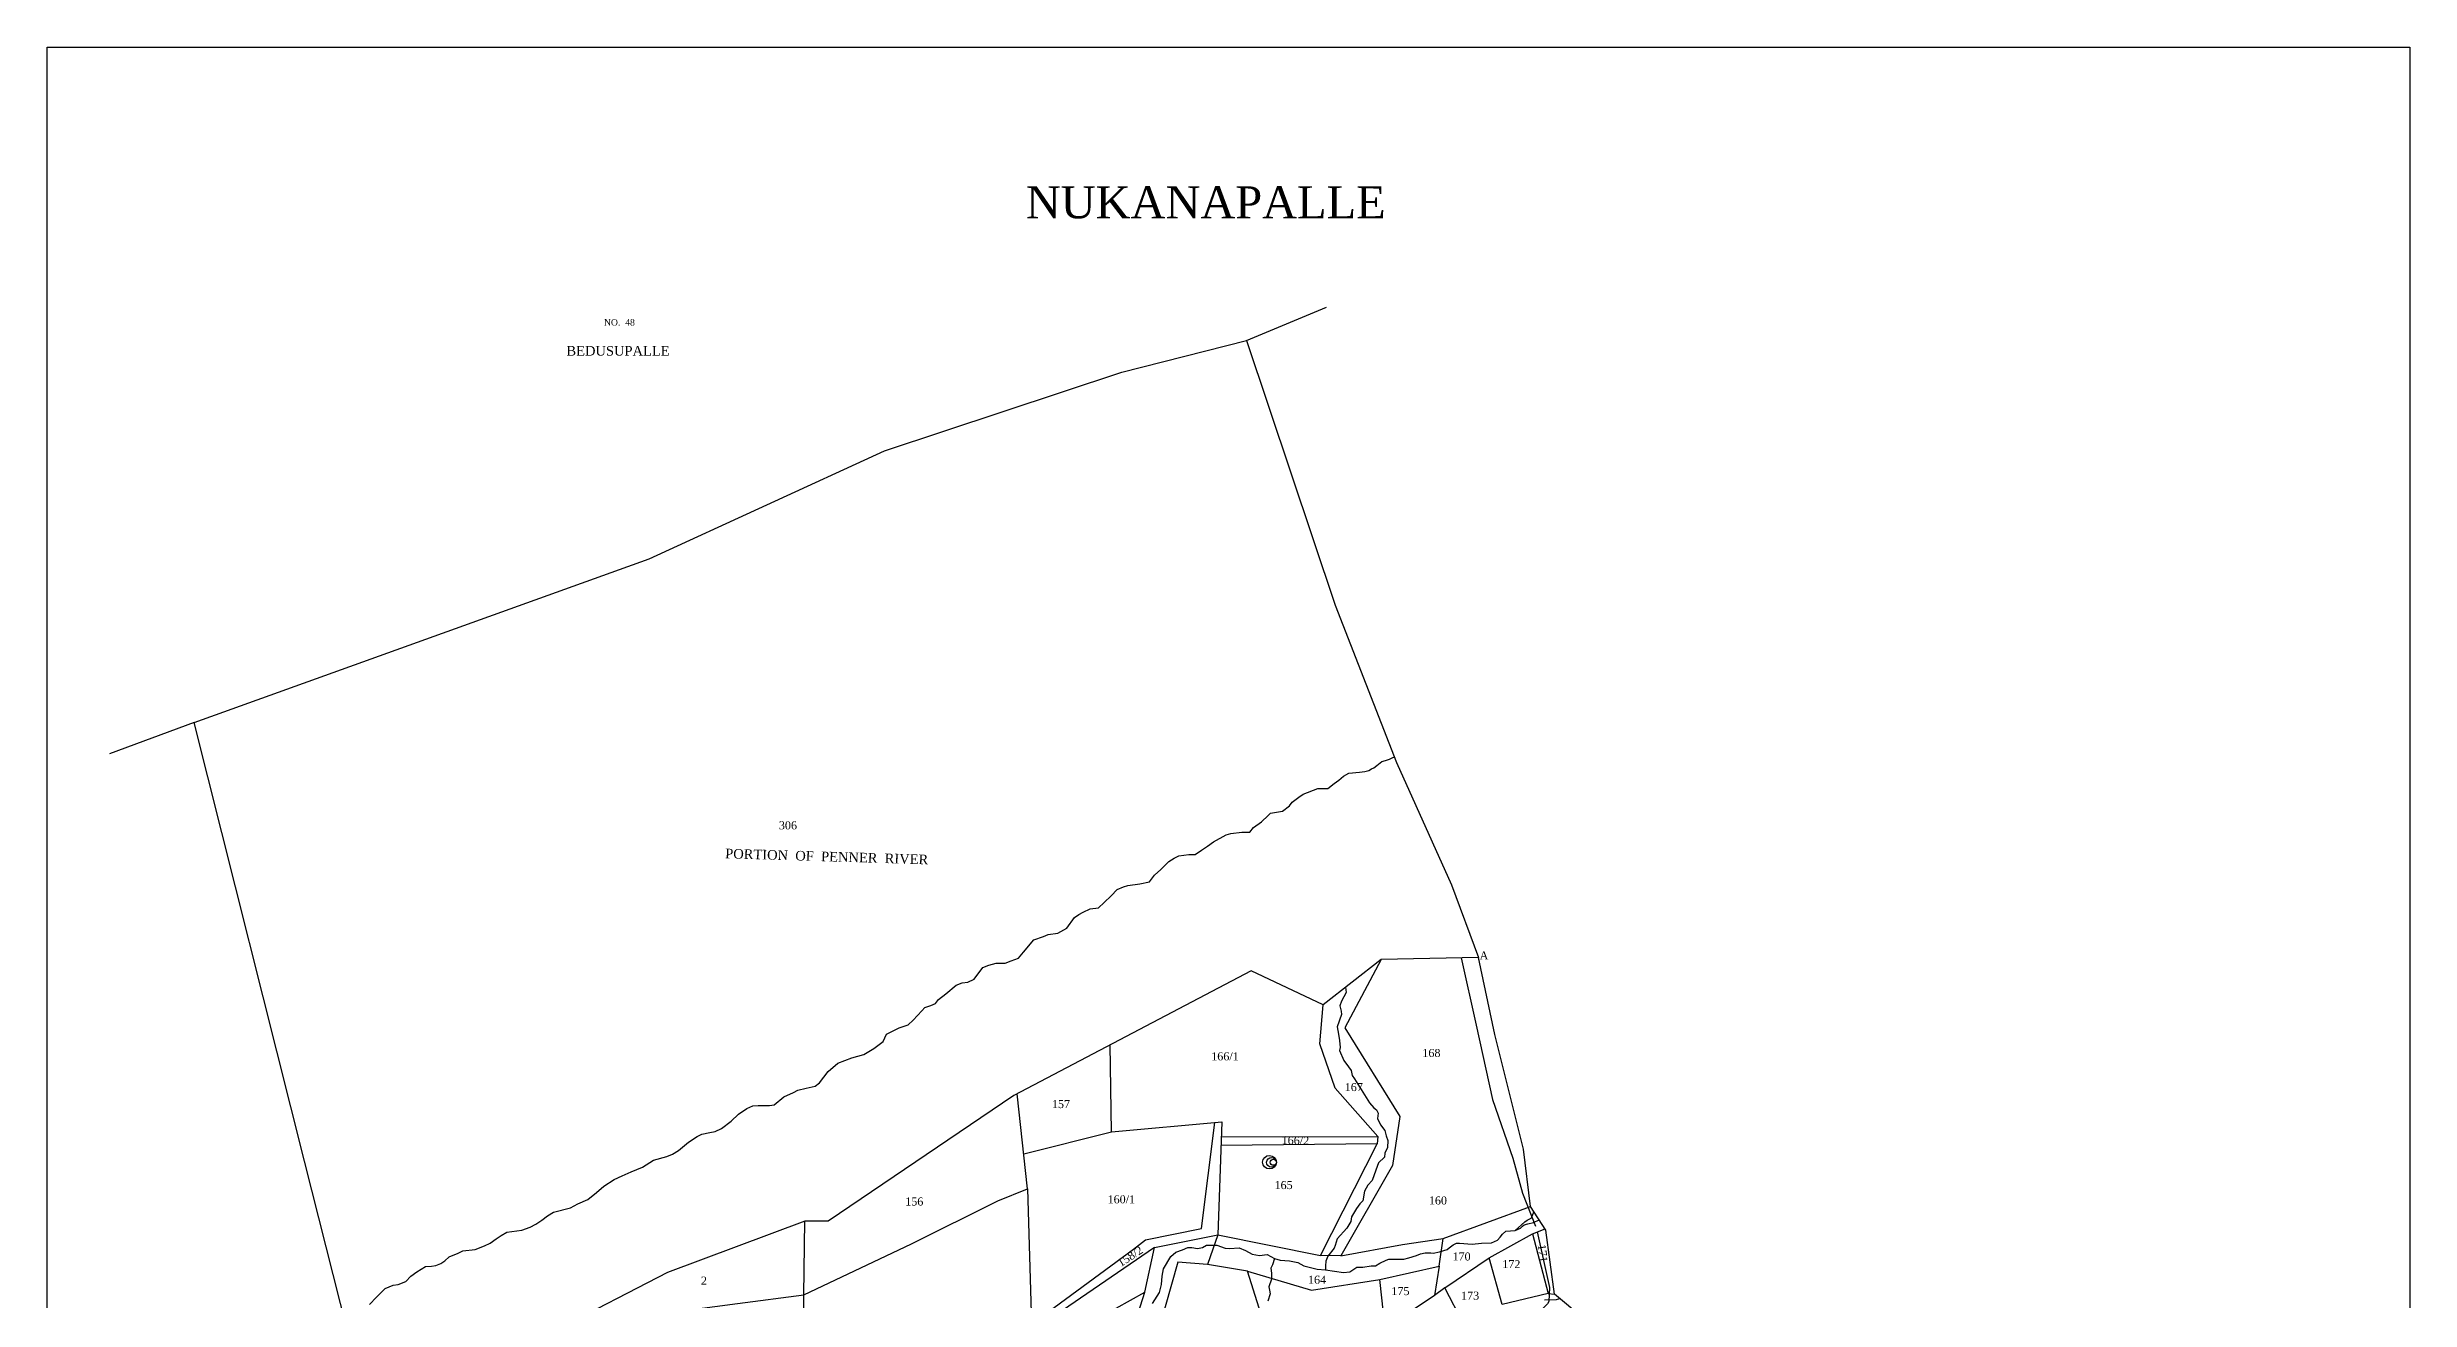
# Model space of a CAD drawing. Header units: millimetres. Extents: x 260 to 998, y -364 to 781.
# Drawn here: x 260 to 998, y 390 to 781 of the extents above; entities that cross this region are included whole.
import ezdxf

# ---------------------------------------------------------------- set-up
doc = ezdxf.new("R2010")
doc.units = ezdxf.units.MM
doc.header["$MEASUREMENT"] = 0
for name, pattern in [('ACAD_ISO02W100', [15, 12, -3]), ('ACAD_ISO07W100', [3, 0, -3]), ('BORDER', [1.75, 0.5, -0.25, 0.5, -0.25, 0, -0.25])]:
    doc.linetypes.add(name, pattern=pattern)
for name, color, linetype in [('CARTTRACK', 30, 'ACAD_ISO02W100'), ('NALA', 4, 'Continuous'), ('ROUND WELL', 5, 'Continuous'), ('SURVEY_BND', 7, 'Continuous'), ('SURVEY_NO', 7, 'Continuous'), ('TEXT', 7, 'Continuous'), ('WATER_BODY', 4, 'Continuous')]:
    doc.layers.add(name, color=color, linetype=linetype)
doc.layers.add('FOOTPATH', color=150, linetype='ACAD_ISO07W100', lineweight=30)
doc.layers.add('VILL_BOUNDARY', color=6, linetype='BORDER', lineweight=30)
doc.styles.get("Standard").update_dxf_attribs({"font": 'TIMES.TTF', "height": 2})

msp = doc.modelspace()

# ---------------------------------------------------------------- linework, layer by layer
at = {"linetype": 'ByBlock', "lineweight": 30}
msp.add_lwpolyline([(259.62, 781.17), (997.64, 781.17), (997.64, -363.61), (259.62, -363.61)], close=True, dxfattribs=at)
at = {"layer": 'CARTTRACK', "linetype": 'ByBlock'}
msp.add_lwpolyline([(725.08, 411.06), (728.86, 393.75), (728.75, 389.38), (728.29, 388.62), (723.44, 383.77), (713.89, 377.95), (699.31, 368.78), (688.62, 361.8), (685.46, 350.32), (684.81, 340.38), (700.98, 329.67), (702.99, 321.15)], dxfattribs=at)
at = {"layer": 'FOOTPATH', "linetype": 'ByBlock'}
msp.add_lwpolyline([(701.31, 496.69), (706.01, 475.62), (711.13, 452.49), (717.49, 434.08), (720.46, 423.2), (724.52, 412.87)], dxfattribs=at)
at = {"layer": 'NALA', "linetype": 'ByBlock'}
for points in [[(360.33, 388.42), (362.42, 390.68), (365.22, 393.42), (367.63, 394.41), (369.22, 394.62), (371.63, 395.54), (373.15, 397.23), (375.02, 398.61), (377.82, 400.25), (379.66, 400.36), (380.97, 400.6), (382.57, 401.24), (383.77, 402.02), (385.22, 403.25), (388.01, 404.39), (389.39, 405.16), (393.26, 405.56), (396.16, 406.77), (398, 407.54), (399.84, 408.92), (401.37, 409.98), (403.14, 410.97), (407.85, 411.66), (410.5, 412.57), (412.27, 413.46), (414.14, 414.77), (415.91, 416.11), (417.75, 417.27), (423.12, 418.6), (425.35, 419.84), (428.53, 421.22), (431.22, 423.37), (433.52, 425.32), (436.74, 427.45), (439.19, 428.65), (441.98, 429.81), (445.52, 431.26), (448.99, 433.5), (453.17, 434.63), (454.94, 435.41), (456.78, 436.54), (459.94, 439.13), (462.66, 440.9), (464.15, 441.61), (466.55, 442.14), (468.25, 442.45), (470.23, 443.34), (473.28, 445.69), (475.55, 447.91), (478.13, 449.64), (480, 450.46), (481.74, 450.6), (485.24, 450.6), (486.66, 450.81), (489.68, 453.26), (492.75, 454.68), (494.1, 455.35), (496.68, 455.98), (499.48, 456.62), (500.86, 457.61), (502.24, 459.45), (503.58, 461.21), (506.55, 463.78), (510.96, 465.49), (514.73, 466.55), (517.79, 468.33), (520.7, 470.53), (521.77, 472.81), (525.7, 474.82), (528.61, 475.75), (530.11, 477.24), (532.81, 480.15), (533.81, 481.22), (535.59, 481.86), (537.08, 482.43), (538.08, 483.64), (540.28, 485.41), (540.28, 485.41), (543.59, 488.18), (545.38, 488.85), (547.22, 489.13), (549.18, 490.07), (551.86, 493.65), (553.71, 494.37), (556, 495.04), (558.91, 495.04), (560.75, 495.77), (563.04, 496.55), (564.55, 498.5), (567.86, 502.32), (570.84, 503.37), (572.33, 503.94), (575.28, 504.38), (578.13, 506), (580.5, 509.25), (581.86, 510.26), (583.22, 511), (585.38, 511.97), (587.97, 512.33), (589.77, 514.04), (591.97, 516.02), (593.9, 518.03), (595.79, 518.91), (597.19, 519.31), (600.98, 519.8), (603.97, 520.46), (605.5, 522.56), (607.48, 524.32), (609.94, 526.82), (611.7, 527.84), (613.15, 528.55), (616.27, 529.03), (618.24, 529.03), (620.18, 530.34), (622.06, 531.57), (623.95, 532.89), (627.92, 535.14), (629.32, 535.54), (632.75, 535.93), (635.29, 535.93), (636.48, 537.42), (638.89, 539.18), (641, 541.15), (641.79, 541.85), (645.5, 542.49), (647.69, 544.15), (648.49, 545.35), (650.64, 546.91), (651.97, 547.83), (656.56, 549.6), (659.67, 549.6), (661.61, 551.13), (663.12, 552.18), (664.53, 553.41), (666.19, 554.36), (669.51, 554.74), (671.22, 554.87), (672.45, 555.27), (673.26, 555.7), (674.05, 556.04), (674.92, 556.76), (676.5, 558.04), (677.67, 558.32), (678.91, 558.76), (679.74, 559.19), (680.44, 559.46)], [(665.21, 487.52), (665.41, 485.86), (663.89, 483.18), (663.41, 481.66), (663.78, 480.03), (663.92, 479.05), (662.58, 475.16), (662.98, 472.81), (663.34, 470.92), (663.49, 468.71), (663.34, 467.71), (664.61, 464.67), (666.16, 462.6), (666.97, 461.54), (667.3, 459.96), (667.94, 458.92), (672.72, 451.39), (674.03, 449.89), (674.83, 449.22), (675.37, 448.13), (675.14, 446.47), (676.14, 444.52), (677.48, 442.73), (677.93, 441.07), (678.38, 439.63), (678.35, 437.41), (677.45, 435.72), (677.36, 434.48), (675.5, 432.66), (674.67, 430.39), (673.54, 427.16), (672.13, 425.73), (671.08, 423.76), (670.59, 420.79), (669.67, 419.83), (668.62, 418.42), (667.09, 415.84), (666.82, 414.32), (665.57, 412.22), (662.59, 408.89), (661.94, 406.81), (661.67, 406.01), (659.68, 403.47), (659, 401.91), (658.96, 400.48), (658.91, 399.2)], [(604.89, 388.69), (607.08, 392.18), (607.71, 394.7), (607.92, 397.24), (608.37, 399.58), (610.57, 403.4), (612.18, 404.72), (614.28, 405.44), (615.9, 406.25), (617.19, 406.25), (618.93, 405.86), (620.52, 406.22), (621.78, 406.93), (625.02, 406.93), (627.55, 405.98), (628.96, 405.92), (631.99, 406.07), (633.94, 405.29), (636.04, 404.12), (638.34, 403.73), (640.71, 404.06), (642.99, 402.81), (644.73, 402.27), (647.71, 402.08), (650.32, 401.54), (652.21, 400.52), (656.35, 399.48), (658.91, 399.2), (664.55, 398.42), (666.55, 398.61), (668.77, 400.04), (670.55, 400.04), (673.15, 400.45), (674.54, 400.45), (675.86, 401.32), (677.89, 402.26), (678.76, 402.6), (681.85, 402.6), (683.36, 402.56), (685.01, 402.97), (687.31, 403.69), (688.63, 404.25), (690.06, 404.59), (691.8, 404.59), (692.59, 404.48), (694.5, 404.85), (696.95, 405.59), (697.61, 406.15), (698.8, 407.07), (699.83, 407.57), (700.75, 407.54), (704.72, 407.23), (707.66, 407.6), (710.77, 407.65), (712.67, 408.52), (713.52, 409.47), (714.26, 410.34), (715.23, 411.27), (718.18, 411.57), (721.15, 414.18), (721.95, 414.78), (723.18, 415.41), (723.61, 416.21), (724.01, 417.4)], [(718.18, 411.57), (719.82, 412.2), (720.47, 412.9), (721.01, 413.29), (722.17, 413.59), (723.86, 414.07), (725.65, 414.88)], [(642.99, 402.81), (642.42, 400.81), (641.88, 399.78), (642.06, 398.21), (642.08, 396.33), (641.21, 393.96), (641.44, 392.9), (641.67, 391.77), (640.95, 389.46)], [(727.31, 389.84), (731.07, 389.96), (732.15, 390.26)]]:
    msp.add_lwpolyline(points, dxfattribs=at)
at = {"layer": 'ROUND WELL', "linetype": 'ByBlock'}
for centre, major_axis, ratio in [((641.44, 432.85), (-2.14, 0.04), 0.980235), ((642.06, 432.84), (-1.53, 0.03), 1), ((642.64, 432.84), (-0.002, -0.946), 0.999951)]:
    msp.add_ellipse(centre, major_axis=major_axis, ratio=ratio, dxfattribs=at)
at = {"layer": 'SURVEY_BND', "linetype": 'ByBlock'}
for points in [[(676.31, 496.19), (664.98, 474.85), (682.15, 447.12), (679.86, 431.84), (663.69, 403.62), (657.32, 403.7)], [(675.32, 440.88), (661.93, 455.98), (657.12, 469.88), (658.16, 482.01)], [(564.65, 435.5), (592.04, 442.35), (591.7, 469.51)], [(495.96, 391.39), (529.61, 407.39), (556.56, 420.76), (565.87, 424.52), (562.57, 454.21)], [(565.87, 424.52), (567.05, 382.28), (598.98, 405.69), (602.73, 408.63), (620.19, 412.11), (624.32, 445.3)], [(592.04, 442.35), (626.52, 445.51), (625.32, 410.21), (657.32, 403.7), (675.08, 438.58), (626.27, 438.07)], [(626.36, 440.74), (675.32, 440.88), (675.08, 438.58)], [(438.25, 383.86), (475.23, 388.68), (495.96, 391.39), (496.26, 414.43)], [(663.69, 403.62), (682.99, 407.11), (695.65, 409.03), (722.97, 419)], [(605.54, 406.26), (567.22, 379.98), (547.28, 356.95), (538.35, 347.2), (527.27, 343.47), (514.73, 336.89), (495.63, 326.51), (497.3, 322.06), (515.72, 325.73), (514.46, 336.74)], [(567.05, 382.28), (567.75, 372.78), (565.94, 338.53), (577.74, 343.65), (591.12, 345.07), (595.62, 353.84), (594.22, 366.28), (602.54, 392.28), (605.54, 406.26), (625.32, 410.21), (622.09, 400.93), (612.82, 401.67), (602.92, 366.74), (621.99, 359.66), (629.02, 368.22), (633.11, 364.27), (640.51, 372.51), (641.26, 377.65), (634.52, 398.78), (622.09, 400.93)], [(634.52, 398.78), (654.55, 392.93), (675.87, 396.22), (694.41, 400.42), (695.65, 409.03)], [(696.24, 393.64), (710.06, 403.02), (723.59, 410.47), (727.52, 412.02)], [(723.59, 410.47), (728.48, 391.89), (730.46, 391.68)], [(694.41, 400.42), (692.98, 391.23), (677.62, 380.89), (675.87, 396.22)], [(728.48, 391.89), (714.09, 388.38), (710.06, 403.02)], [(527.27, 343.47), (530.81, 321.44), (549.44, 319.67), (554.16, 329.55), (549.08, 331.38), (547.28, 356.95), (545.35, 359.55), (537.67, 350.59), (523.24, 344.84), (505.41, 334.46), (498.67, 330.76), (496.24, 364.28), (495.96, 391.39)], [(567.75, 372.78), (589.01, 384.74), (602.54, 392.28)], [(682.18, 368.06), (695.71, 378.4), (701.89, 382.53), (696.24, 393.64), (692.98, 391.23)]]:
    msp.add_lwpolyline(points, dxfattribs=at)
at = {"layer": 'VILL_BOUNDARY', "linetype": 'ByBlock'}
msp.add_lwpolyline([(748.84, 376.32), (730.46, 391.68), (727.74, 411.67), (722.97, 419), (720.8, 436.91), (711.8, 472.71), (706.75, 496.8), (676.31, 496.19), (658.16, 482.01), (635.66, 492.62), (561.59, 453.69), (503.59, 414.43), (496.26, 414.43), (453.37, 398.39), (418.7, 380.53)], dxfattribs=at)
at = {"layer": 'WATER_BODY', "linetype": 'ByBlock'}
for points in [[(360.13, 353.31), (339.93, 433.14), (305.49, 570.27), (447.68, 621.31), (521.2, 655.14), (595.35, 679.7), (634.23, 689.54), (659.23, 700.02)], [(634.23, 689.54), (661.94, 606.84), (681.12, 557.73), (698.33, 519.55), (706.75, 496.8)], [(305.49, 570.27), (279.1, 560.42)]]:
    msp.add_lwpolyline(points, dxfattribs=at)

# ---------------------------------------------------------------- texts
at = {"layer": 'SURVEY_NO', "linetype": 'ByBlock'}
for s, height, p in [('NO.  48', 2, (433.53, 694.23)), ('306', 2.5, (488.17, 536.84)), ('A', 2.5, (707.07, 496.2)), ('166/1', 2.5, (623.23, 464.68)), ('168', 2.5, (689.18, 465.73)), ('167', 2.5, (664.95, 455.07)), ('157', 2.5, (573.47, 449.76)), ('156', 2.5, (527.63, 419.33)), ('160/1', 2.5, (590.85, 420.01)), ('165', 2.5, (643.01, 424.46)), ('160', 2.5, (691.22, 419.66)), ('170', 2.5, (698.6, 402.15)), ('172', 2.5, (714.16, 399.77)), ('2', 2.5, (463.81, 394.61)), ('164', 2.5, (653.45, 394.9)), ('175', 2.5, (679.52, 391.34)), ('173', 2.5, (701.28, 389.93))]:
    msp.add_text(s, height=height, dxfattribs=at).set_placement(p)
for s, rotation, p in [('166/2', 358.72815, (645.2, 438.52)), ('158/2', 33.01027, (594.96, 400.05)), ('171', 277.21851, (725.21, 407.06))]:
    msp.add_text(s, height=2.5, rotation=rotation, dxfattribs=at).set_placement(p)
at = {"layer": 'TEXT', "linetype": 'ByBlock'}
for s, height, p in [('NUKANAPALLE', 10, (565.3, 727.72)), ('BEDUSUPALLE', 3, (421.81, 684.84))]:
    msp.add_text(s, height=height, dxfattribs=at).set_placement(p)
msp.add_text('PORTION  OF  PENNER  RIVER', height=3, rotation=358.26387, dxfattribs=at).set_placement((471.37, 527.82))

doc.saveas('drawing.dxf')
